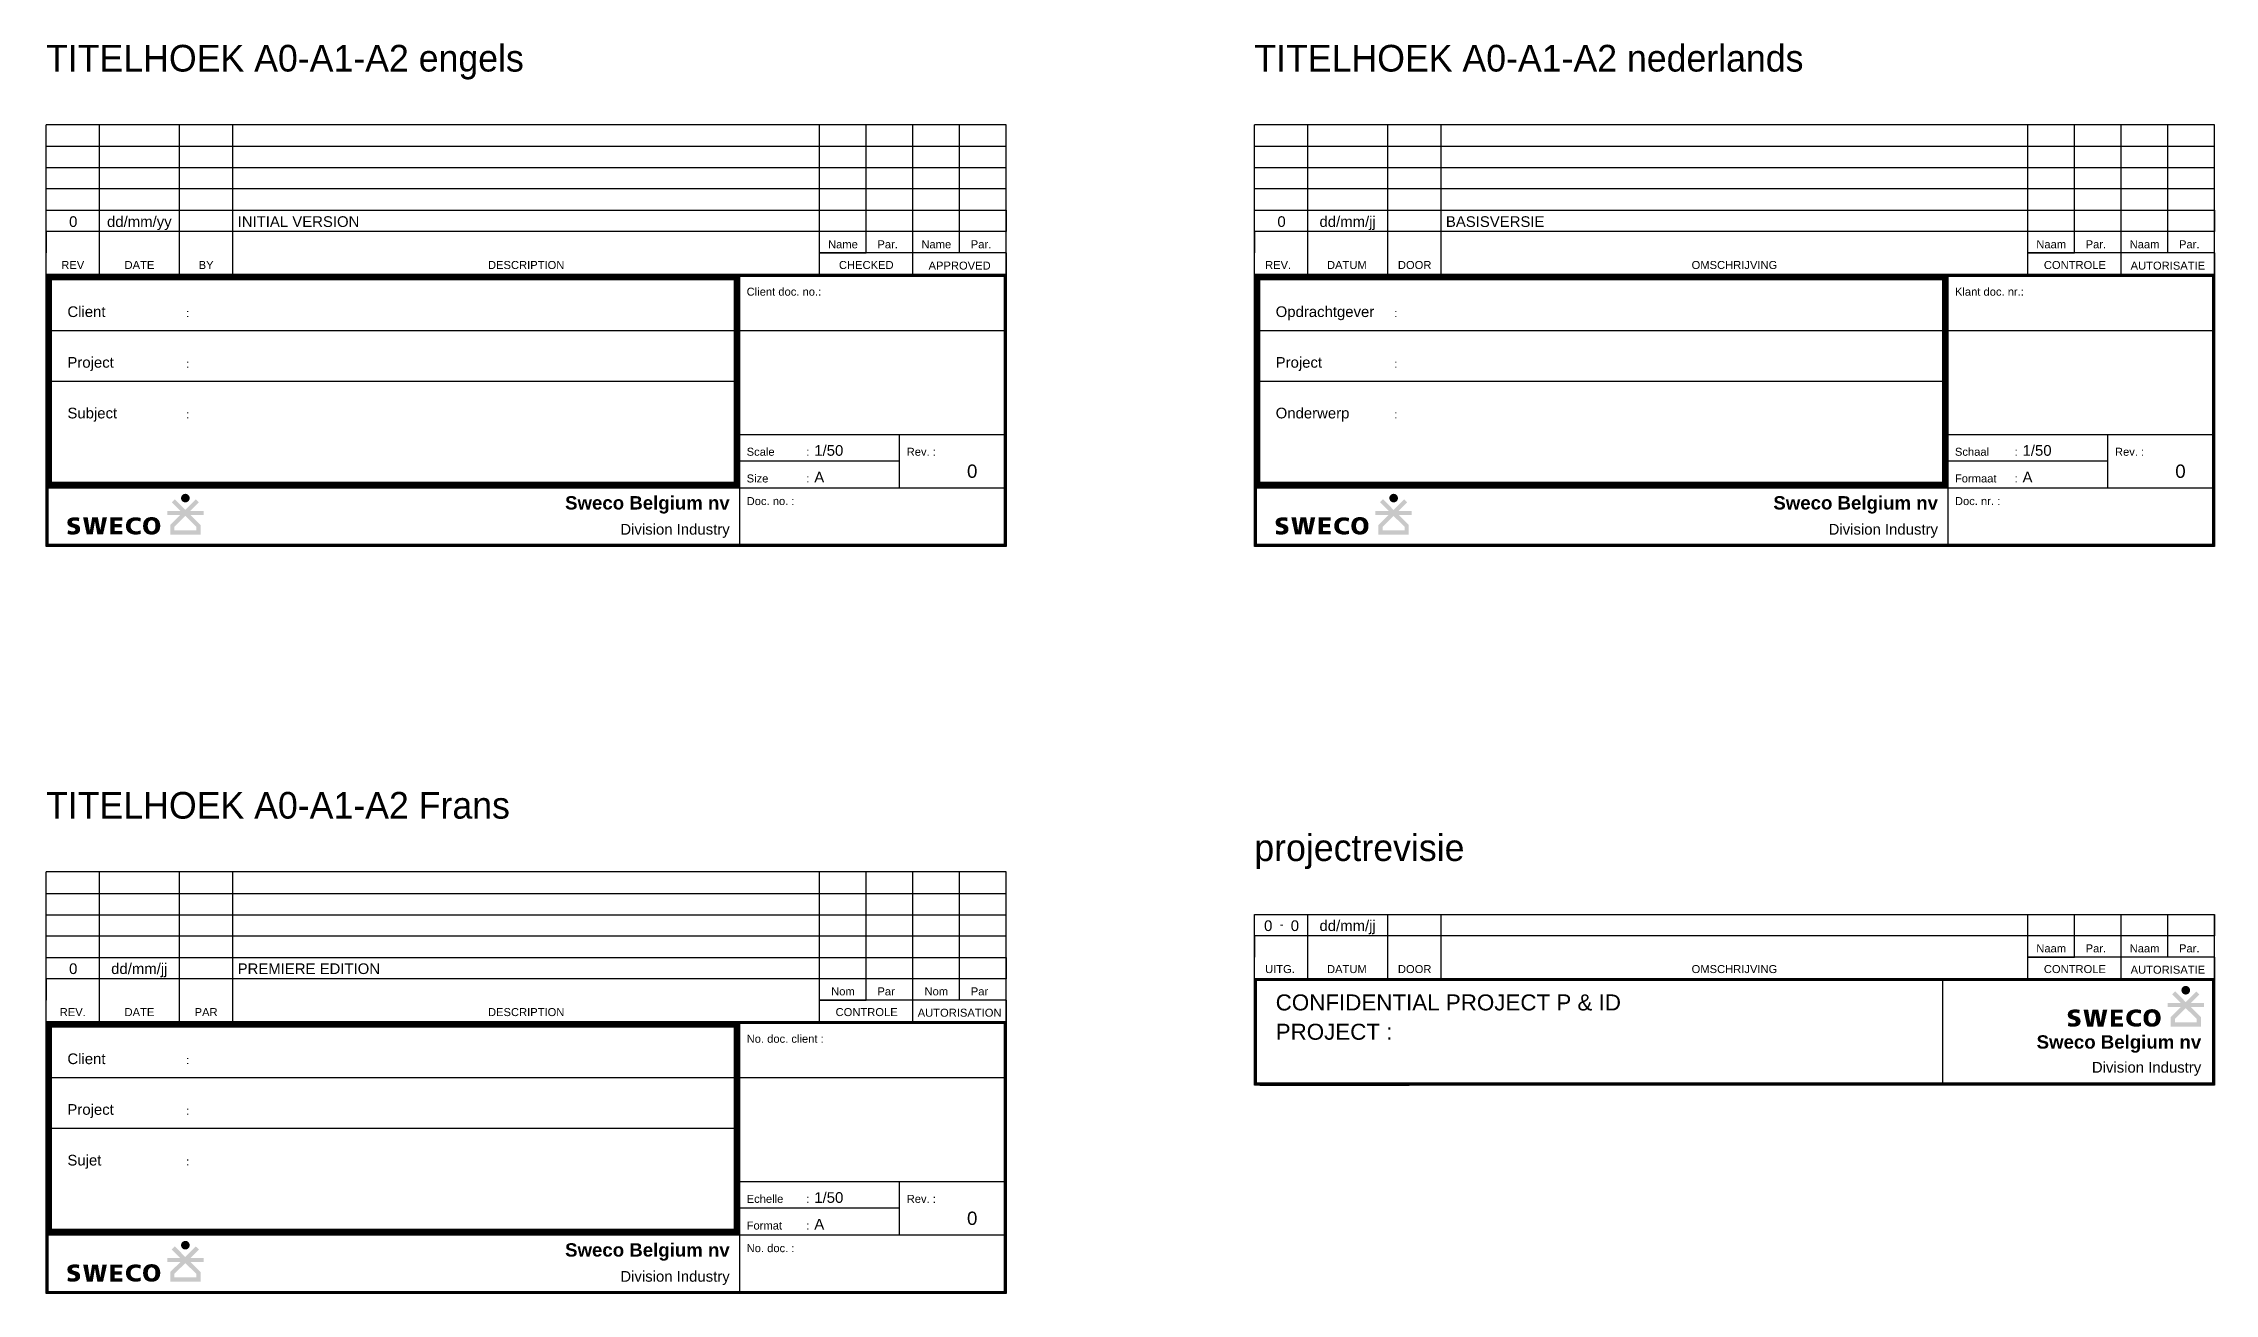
# Model space of a CAD drawing. Header units: millimetres. Extents: x 2206 to 2831, y 217 to 693.
# Drawn here: x 2205.9 to 2612.9, y 217.5 to 451.7 of the extents above; entities that cross this region are included whole.
import ezdxf
from ezdxf.enums import TextEntityAlignment as Align

# ---------------------------------------------------------------- set-up
doc = ezdxf.new("R2010")
doc.units = ezdxf.units.MM
doc.layers.add('TITEL', color=7, linetype='Continuous')
doc.styles.add('GMI_TITEL', font='arial.ttf')

# ---------------------------------------------------------------- blocks, each defined once
blk = doc.blocks.new('A$C11B52075')
h = blk.add_hatch(color=7)
h.paths.add_polyline_path([(23.02, 3.78), (23.02, 1.97), (28.7, 1.97), (28.7, 3.78), (26.8, 5.66), (29.27, 5.66), (29.27, 6.4), (26.8, 6.41), (28.4, 8.01), (27.82, 8.57), (25.85, 6.6), (23.87, 8.6), (23.3, 8.03), (24.93, 6.4), (22.46, 6.4), (22.46, 5.66), (24.92, 5.66)])
h.paths.add_polyline_path([(23.82, 2.77), (23.82, 3.45), (25.85, 5.47), (27.9, 3.45), (27.9, 2.77)], flags=16)
for color, points in [(256, [(25.18, 9.23), (25.16, 9.2), (25.12, 9.13), (25.11, 9.09), (25.09, 9.02), (25.08, 8.98), (25.07, 8.94), (25.06, 8.9), (25.06, 8.86), (25.06, 8.81), (25.06, 8.73), (25.07, 8.69), (25.08, 8.65), (25.09, 8.61), (25.11, 8.54), (25.12, 8.5), (25.14, 8.47), (25.16, 8.43), (25.2, 8.36), (25.24, 8.3), (25.29, 8.25), (25.32, 8.22), (25.35, 8.19), (25.38, 8.17), (25.41, 8.15), (25.45, 8.13), (25.48, 8.11), (25.52, 8.09), (25.55, 8.07), (25.59, 8.06), (25.66, 8.03), (25.7, 8.03), (25.78, 8.01), (25.82, 8.01), (25.9, 8.01), (25.95, 8.01), (26.03, 8.03), (26.06, 8.03), (26.14, 8.06), (26.23, 8.1), (26.25, 8.11), (26.28, 8.13), (26.31, 8.15), (26.38, 8.19), (26.4, 8.22), (26.46, 8.27), (26.48, 8.3), (26.53, 8.36), (26.55, 8.4), (26.59, 8.47), (26.63, 8.55), (26.64, 8.61), (26.65, 8.65), (26.66, 8.69), (26.66, 8.73), (26.67, 8.77), (26.67, 8.86), (26.66, 8.9), (26.66, 8.94), (26.64, 9.02), (26.62, 9.09), (26.6, 9.13), (26.59, 9.16), (26.57, 9.2), (26.55, 9.23), (26.53, 9.26), (26.51, 9.3), (26.48, 9.33), (26.46, 9.35), (26.43, 9.38), (26.38, 9.43), (26.31, 9.48), (26.28, 9.5), (26.25, 9.52), (26.18, 9.56), (26.1, 9.58), (26.03, 9.6), (25.99, 9.61), (25.95, 9.61), (25.9, 9.62), (25.82, 9.62), (25.74, 9.61), (25.7, 9.6), (25.66, 9.59), (25.62, 9.58), (25.59, 9.57), (25.55, 9.56), (25.48, 9.52), (25.45, 9.5), (25.41, 9.48), (25.38, 9.46), (25.35, 9.43), (25.29, 9.38), (25.24, 9.33), (25.22, 9.3), (25.2, 9.26)]), (7, [(4.72, 5.19), (4.66, 5.18), (4.54, 5.15), (4.42, 5.12), (4.37, 5.1), (4.26, 5.06), (4.21, 5.03), (4.16, 5), (4.11, 4.97), (4.07, 4.94), (4.02, 4.9), (3.98, 4.86), (3.91, 4.78), (3.88, 4.73), (3.85, 4.68), (3.82, 4.63), (3.8, 4.58), (3.78, 4.52), (3.77, 4.46), (3.76, 4.39), (3.75, 4.33), (3.75, 4.26), (3.75, 4.15), (3.77, 4.06), (3.79, 3.97), (3.81, 3.9), (3.85, 3.82), (3.89, 3.76), (3.93, 3.7), (3.98, 3.65), (4.04, 3.6), (4.09, 3.56), (4.16, 3.52), (4.22, 3.48), (4.29, 3.45), (4.36, 3.42), (4.43, 3.4), (4.49, 3.37), (4.63, 3.33), (4.83, 3.27), (4.89, 3.25), (4.98, 3.22), (5.09, 3.17), (5.19, 3.08), (5.23, 2.99), (5.24, 2.87), (5.23, 2.82), (5.22, 2.78), (5.15, 2.7), (5.06, 2.65), (4.97, 2.62), (4.87, 2.6), (4.77, 2.6), (4.72, 2.6), (4.62, 2.6), (4.53, 2.61), (4.47, 2.61), (4.41, 2.62), (4.31, 2.64), (4.18, 2.68), (3.98, 2.75), (3.86, 2.8), (3.78, 2.11), (3.84, 2.09), (3.89, 2.08), (3.95, 2.06), (4.01, 2.04), (4.13, 2.02), (4.19, 2.01), (4.25, 2), (4.37, 1.99), (4.5, 1.98), (4.61, 1.97), (4.72, 1.97), (4.86, 1.97), (4.99, 1.98), (5.05, 1.99), (5.19, 2), (5.25, 2.02), (5.31, 2.03), (5.37, 2.04), (5.43, 2.06), (5.54, 2.1), (5.65, 2.15), (5.7, 2.18), (5.75, 2.21), (5.8, 2.24), (5.84, 2.28), (5.92, 2.36), (5.96, 2.4), (6.02, 2.5), (6.07, 2.61), (6.09, 2.67), (6.11, 2.73), (6.12, 2.79), (6.13, 2.86), (6.14, 2.94), (6.14, 3.01), (6.13, 3.11), (6.12, 3.21), (6.1, 3.29), (6.07, 3.37), (6.04, 3.45), (6, 3.51), (5.95, 3.57), (5.9, 3.63), (5.85, 3.67), (5.79, 3.72), (5.72, 3.76), (5.66, 3.79), (5.59, 3.82), (5.52, 3.85), (5.45, 3.88), (5.38, 3.9), (5.23, 3.94), (5.1, 3.98), (5.03, 4), (4.92, 4.04), (4.86, 4.06), (4.77, 4.1), (4.67, 4.17), (4.62, 4.26), (4.61, 4.37), (4.63, 4.42), (4.65, 4.46), (4.72, 4.52), (4.8, 4.56), (4.94, 4.59), (5.02, 4.6), (5.12, 4.6), (5.21, 4.61), (5.29, 4.6), (5.45, 4.59), (5.56, 4.57), (5.71, 4.54), (5.79, 4.51), (5.9, 4.47), (5.97, 5.12), (5.88, 5.15), (5.78, 5.17), (5.68, 5.19), (5.58, 5.2), (5.47, 5.21), (5.36, 5.22), (5.25, 5.23), (5.13, 5.23), (5.02, 5.22), (4.9, 5.21), (4.78, 5.2)]), (7, [(7.94, 2.77), (7.56, 5.19), (6.69, 5.19), (7.39, 2.01), (8.5, 2.01), (8.91, 4.47), (9.36, 2.01), (10.43, 2.01), (11.16, 5.19), (10.33, 5.19), (9.91, 2.77), (9.46, 5.19), (8.39, 5.19), (7.97, 2.77)]), (7, [(14.07, 2.01), (14.07, 2.63), (12.62, 2.63), (12.62, 3.32), (13.93, 3.32), (13.93, 3.94), (12.62, 3.94), (12.62, 4.61), (14.04, 4.61), (14.04, 5.19), (11.82, 5.19), (11.82, 2.01)]), (7, [(16.4, 1.98), (16.48, 1.97), (16.64, 1.97), (16.71, 1.98), (16.78, 1.98), (16.85, 1.98), (16.98, 2), (17.1, 2.02), (17.21, 2.04), (17.31, 2.06), (17.41, 2.08), (17.5, 2.11), (17.46, 2.77), (17.37, 2.73), (17.28, 2.7), (17.12, 2.65), (16.98, 2.62), (16.85, 2.6), (16.77, 2.6), (16.72, 2.6), (16.67, 2.6), (16.58, 2.6), (16.5, 2.61), (16.44, 2.61), (16.37, 2.63), (16.29, 2.65), (16.24, 2.67), (16.16, 2.69), (16.1, 2.72), (16.05, 2.75), (15.97, 2.8), (15.93, 2.83), (15.87, 2.88), (15.79, 2.98), (15.71, 3.1), (15.66, 3.22), (15.62, 3.34), (15.61, 3.43), (15.6, 3.49), (15.59, 3.54), (15.59, 3.6), (15.59, 3.68), (15.61, 3.78), (15.62, 3.86), (15.64, 3.91), (15.67, 4.02), (15.71, 4.09), (15.73, 4.14), (15.76, 4.17), (15.79, 4.23), (15.85, 4.3), (15.91, 4.35), (15.96, 4.4), (16.02, 4.44), (16.06, 4.47), (16.1, 4.49), (16.17, 4.52), (16.24, 4.55), (16.29, 4.56), (16.4, 4.59), (16.56, 4.61), (16.65, 4.6), (16.78, 4.6), (16.86, 4.58), (16.96, 4.57), (17.06, 4.54), (17.12, 4.52), (17.17, 4.51), (17.22, 4.49), (17.27, 4.47), (17.33, 4.45), (17.38, 4.42), (17.43, 4.4), (17.5, 5.09), (17.38, 5.11), (17.26, 5.14), (17.15, 5.16), (17.03, 5.18), (16.91, 5.2), (16.8, 5.21), (16.68, 5.22), (16.56, 5.23), (16.47, 5.23), (16.37, 5.22), (16.28, 5.21), (16.19, 5.2), (16.1, 5.19), (16.01, 5.17), (15.92, 5.15), (15.84, 5.13), (15.76, 5.1), (15.68, 5.07), (15.6, 5.04), (15.53, 5), (15.46, 4.96), (15.39, 4.92), (15.32, 4.88), (15.26, 4.83), (15.2, 4.78), (15.14, 4.72), (15.08, 4.66), (14.99, 4.54), (14.95, 4.47), (14.91, 4.39), (14.87, 4.32), (14.84, 4.24), (14.81, 4.16), (14.79, 4.08), (14.77, 3.99), (14.75, 3.9), (14.74, 3.8), (14.73, 3.7), (14.73, 3.6), (14.73, 3.49), (14.74, 3.38), (14.75, 3.28), (14.77, 3.18), (14.79, 3.09), (14.82, 3), (14.86, 2.91), (14.89, 2.83), (14.93, 2.76), (14.98, 2.69), (15.03, 2.62), (15.08, 2.55), (15.14, 2.49), (15.2, 2.43), (15.26, 2.38), (15.32, 2.33), (15.39, 2.28), (15.46, 2.24), (15.53, 2.2), (15.6, 2.17), (15.68, 2.14), (15.75, 2.1), (15.83, 2.08), (15.91, 2.06), (15.99, 2.04), (16.07, 2.02), (16.16, 2), (16.24, 1.99), (16.32, 1.98)])]:
    blk.add_hatch(color=color).paths.add_polyline_path(points)
h = blk.add_hatch(color=7)
h.paths.add_polyline_path([(19.54, 1.97), (19.64, 1.97), (19.73, 1.97), (19.82, 1.98), (19.91, 2), (20, 2.01), (20.08, 2.03), (20.16, 2.06), (20.23, 2.08), (20.37, 2.14), (20.44, 2.18), (20.51, 2.22), (20.57, 2.26), (20.63, 2.31), (20.73, 2.41), (20.78, 2.47), (20.83, 2.53), (20.87, 2.59), (20.91, 2.65), (20.95, 2.72), (20.98, 2.78), (21.01, 2.86), (21.04, 2.93), (21.06, 3.01), (21.08, 3.09), (21.1, 3.17), (21.12, 3.25), (21.13, 3.34), (21.14, 3.43), (21.14, 3.52), (21.14, 3.62), (21.14, 3.71), (21.14, 3.8), (21.13, 3.89), (21.12, 3.98), (21.1, 4.07), (21.08, 4.15), (21.06, 4.23), (21.04, 4.31), (21.01, 4.38), (20.98, 4.45), (20.95, 4.52), (20.91, 4.59), (20.87, 4.65), (20.83, 4.71), (20.79, 4.77), (20.74, 4.82), (20.69, 4.88), (20.63, 4.93), (20.57, 4.97), (20.51, 5.02), (20.45, 5.06), (20.31, 5.12), (20.24, 5.15), (20.16, 5.18), (20.08, 5.2), (20, 5.22), (19.91, 5.24), (19.83, 5.25), (19.73, 5.26), (19.64, 5.27), (19.54, 5.27), (19.45, 5.27), (19.35, 5.26), (19.26, 5.25), (19.17, 5.24), (19.09, 5.22), (19, 5.2), (18.93, 5.18), (18.85, 5.15), (18.78, 5.12), (18.71, 5.09), (18.64, 5.06), (18.57, 5.02), (18.51, 4.97), (18.45, 4.93), (18.4, 4.88), (18.3, 4.77), (18.25, 4.71), (18.21, 4.65), (18.17, 4.59), (18.14, 4.52), (18.1, 4.45), (18.07, 4.38), (18.04, 4.31), (18.02, 4.23), (18, 4.15), (17.98, 4.07), (17.97, 3.98), (17.96, 3.89), (17.95, 3.8), (17.95, 3.71), (17.94, 3.62), (17.95, 3.52), (17.95, 3.43), (17.96, 3.34), (17.97, 3.25), (17.98, 3.17), (18, 3.09), (18.02, 3.01), (18.04, 2.93), (18.07, 2.86), (18.1, 2.78), (18.14, 2.72), (18.17, 2.65), (18.21, 2.59), (18.26, 2.53), (18.3, 2.47), (18.35, 2.41), (18.4, 2.36), (18.46, 2.31), (18.52, 2.26), (18.58, 2.22), (18.64, 2.18), (18.71, 2.14), (18.78, 2.11), (18.85, 2.08), (18.93, 2.06), (19.01, 2.03), (19.09, 2.01), (19.18, 2), (19.26, 1.98), (19.35, 1.97), (19.45, 1.97)])
h.paths.add_polyline_path([(19.54, 2.6), (19.45, 2.6), (19.41, 2.61), (19.34, 2.62), (19.28, 2.65), (19.24, 2.67), (19.14, 2.73), (19.09, 2.78), (19.04, 2.82), (19.01, 2.88), (18.99, 2.91), (18.97, 2.95), (18.93, 3.02), (18.91, 3.06), (18.89, 3.12), (18.87, 3.19), (18.86, 3.24), (18.84, 3.33), (18.82, 3.49), (18.82, 3.62), (18.82, 3.72), (18.84, 3.88), (18.86, 4), (18.89, 4.11), (18.91, 4.18), (18.93, 4.22), (18.95, 4.26), (18.97, 4.3), (18.99, 4.35), (19.05, 4.42), (19.12, 4.49), (19.23, 4.57), (19.35, 4.61), (19.46, 4.64), (19.54, 4.64), (19.59, 4.64), (19.63, 4.63), (19.73, 4.62), (19.82, 4.58), (19.92, 4.53), (19.97, 4.49), (20.01, 4.45), (20.05, 4.4), (20.09, 4.35), (20.12, 4.3), (20.16, 4.22), (20.19, 4.14), (20.2, 4.09), (20.22, 4.01), (20.25, 3.85), (20.26, 3.65), (20.26, 3.45), (20.23, 3.26), (20.21, 3.19), (20.2, 3.14), (20.16, 3.02), (20.12, 2.95), (20.09, 2.9), (20.02, 2.8), (19.93, 2.72), (19.85, 2.67), (19.8, 2.65), (19.75, 2.62), (19.64, 2.6), (19.59, 2.6)], flags=16)
blk = doc.blocks.new('Th-GI-E')
at = {"layer": 'TITEL', "transparency": 33554687}
for p, q in [((0, 79), (-180, 79)), ((-180, 55), (-180, 79)), ((-170, 51), (-170, 79)), ((-155, 51), (-155, 79)), ((-145, 51), (-145, 79)), ((-35, 51), (-35, 79)), ((-26.25, 55), (-26.25, 79)), ((-17.5, 51), (-17.5, 79)), ((-8.75, 55), (-8.75, 79)), ((0, 59), (0, 79)), ((-180, 75), (0, 75)), ((-180, 71), (0, 71)), ((-165, 71), (-16, 71)), ((0, 67), (-180, 67)), ((-180, 63), (0, 63)), ((0, 63), (0, 59)), ((0, 59), (-180, 59)), ((-180, 59), (-180, 55)), ((0, 51), (0, 59)), ((-180, 51), (-180, 55)), ((-17.5, 55), (-35, 55)), ((-35, 55), (-26.25, 55)), ((0, 55), (-17.5, 55)), ((0, 55), (0, 51)), ((-180, 51), (0, 51)), ((-50, 51), (-50, 11)), ((-179, 40.5), (-51, 40.5)), ((-50, 40.5), (0, 40.5)), ((-179, 31), (-51, 31)), ((-179, 31), (-151, 31)), ((-50, 21), (0, 21)), ((-20, 11), (-20, 21)), ((-20, 16), (-50, 16)), ((-180, 11), (0, 11)), ((-50, 11), (-50, 0))]:
    blk.add_line(p, q, dxfattribs=at)
for points, const_width in [([(-180, 50.5), (-50.5, 50.5), (-50.5, 11.5), (-179.5, 11.5), (-179.5, 50.5)], 1), ([(-50, 50.75), (-0.25, 50.75), (-0.25, 0.25), (-179.75, 0.25), (-179.75, 11)], 0.5)]:
    blk.add_lwpolyline(points, dxfattribs=dict(at, const_width=const_width))
for points in [[(-180, 51), (0, 51), (0, 0), (-180, 0)], [(-180, 51), (-50, 51), (-50, 11), (-180, 11)], [(-179, 50), (-51, 50), (-51, 12), (-179, 12)]]:
    blk.add_lwpolyline(points, close=True, dxfattribs=at)
blk.add_blockref('A$C11B52075', (-179.75, 0.25), dxfattribs=at)
at = {"layer": 'TITEL', "transparency": 33554687, "style": 'GMI_TITEL'}
for s, p in [('Name', (-30.62, 55.88)), ('Name', (-13.12, 55.88)), ('REV', (-175, 52)), ('DATE', (-162.5, 52)), ('BY', (-150, 52)), ('DESCRIPTION', (-90, 52)), ('CHECKED', (-26.25, 52)), ('APPROVED', (-8.75, 51.88))]:
    blk.add_text(s, height=1.5, dxfattribs=at).set_placement(p, align=Align.CENTER)
for s, height, p in [('Par.', 1.5, (-24.16, 55.88)), ('Par.', 1.5, (-6.66, 55.88)), ('Client', 2, (-176, 43)), ('Client doc. no.:', 1.5, (-48.67, 47)), (':', 1.5, (-153.75, 43)), ('Project', 2, (-176, 33.5)), (':', 1.5, (-153.75, 33.5)), ('Subject', 2, (-176, 24)), (':', 1.5, (-153.75, 24)), ('Scale', 1.5, (-48.67, 17)), (':', 1.5, (-37.5, 17)), ('Rev. :', 1.5, (-18.67, 17)), ('Size', 1.5, (-48.67, 12)), (':', 1.5, (-37.5, 12)), ('Doc. no. :', 1.5, (-48.67, 7.76))]:
    blk.add_text(s, height=height, dxfattribs=at).set_placement(p)
at = {"layer": 'TITEL', "transparency": 33554687, "attachment_point": 3, "style": 'GMI_TITEL'}
for s, width, insert, char_height in [('\\pt35;{\\fArial|b1|i0|c0|p34;Sweco Belgium nv}', 33.7665, (-51.85, 9.43), 2.5), ('\\pt28;Division Industry', 25.1013, (-51.85, 4.22), 2)]:
    blk.add_mtext_dynamic_manual_height_columns(s, width=width, gutter_width=12.5, heights=[0], dxfattribs=dict(at, insert=insert, char_height=char_height))
at = {"layer": 'TITEL', "transparency": 33554687, "style": 'GMI_TITEL'}
for tag, height, p in [('REVISION', 2, (-174.91, 75.88)), ('DATE', 2, (-162.52, 75.88)), ('REVISION', 2, (-174.91, 71.88)), ('DATE', 2, (-162.52, 71.88)), ('REVISION', 2, (-174.91, 67.88)), ('DATE', 2, (-162.52, 67.88)), ('REVISION', 2, (-174.91, 63.88)), ('DATE', 2, (-162.52, 63.88)), ('REVISION', 2, (-174.91, 59.88)), ('DATE', 2, (-162.52, 59.88)), ('REVISION', 2.5, (-6.4, 12.85))]:
    blk.add_attdef(tag, text='', height=height, dxfattribs=at).set_placement(p, align=Align.CENTER)
for tag, p, height in [('BY', (-154.46, 75.88), 2), ('DESCRIPTION', (-144.09, 75.88), 2), ('NAMECH', (-34.58, 75.88), 2), ('NAMEAUT', (-17.08, 75.88), 2), ('BY', (-154.46, 71.88), 2), ('DESCRIPTION', (-144.09, 71.88), 2), ('NAMECH', (-34.58, 71.88), 2), ('NAMEAUT', (-17.08, 71.88), 2), ('BY', (-154.46, 67.88), 2), ('DESCRIPTION', (-144.09, 67.88), 2), ('NAMECH', (-34.58, 67.88), 2), ('NAMEAUT', (-17.08, 67.88), 2), ('BY', (-154.46, 63.88), 2), ('DESCRIPTION', (-144.09, 63.88), 2), ('NAMECH', (-34.58, 63.88), 2), ('NAMEAUT', (-17.08, 63.88), 2), ('BY', (-154.46, 59.88), 2), ('DESCRIPTION', (-144.09, 59.88), 2), ('NAMECH', (-34.58, 59.88), 2), ('NAMEAUT', (-17.08, 59.88), 2), ('CLIENT', (-151.75, 43), 3), ('DOCNRCLIENT', (-48.67, 42.5), 2.5), ('PROJ.', (-151.75, 33.5), 3), ('SUBJECT1', (-151.75, 24), 3), ('SUBJECT2', (-151.75, 19), 3), ('SUBJECT3', (-151.75, 14), 3), ('SCALE', (-35.99, 17), 2), ('SIZE', (-35.99, 12), 2), ('DOCNR.', (-48.67, 3.49), 2.5)]:
    blk.add_attdef(tag, p, '', height=height, dxfattribs=at)
blk = doc.blocks.new('Th-GI-F')
at = {"layer": 'TITEL', "transparency": 33554687}
for p, q in [((0, 79), (-180, 79)), ((-180, 55), (-180, 79)), ((-170, 51), (-170, 79)), ((-155, 51), (-155, 79)), ((-145, 51), (-145, 79)), ((-35, 51), (-35, 79)), ((-26.25, 55), (-26.25, 79)), ((-17.5, 51), (-17.5, 79)), ((-8.75, 55), (-8.75, 79)), ((0, 59), (0, 79)), ((-180, 75), (0, 75)), ((-180, 71), (0, 71)), ((-165, 71), (-16, 71)), ((0, 67), (-180, 67)), ((-180, 63), (0, 63)), ((0, 63), (0, 59)), ((0, 59), (-180, 59)), ((-180, 59), (-180, 55)), ((0, 51), (0, 59)), ((-180, 51), (-180, 55)), ((-17.5, 55), (-35, 55)), ((-35, 55), (-26.25, 55)), ((0, 55), (-17.5, 55)), ((0, 55), (0, 51)), ((-180, 51), (0, 51)), ((-50, 51), (-50, 11)), ((-179, 40.5), (-51, 40.5)), ((-50, 40.5), (0, 40.5)), ((-179, 31), (-51, 31)), ((-179, 31), (-151, 31)), ((-50, 21), (0, 21)), ((-20, 11), (-20, 21)), ((-20, 16), (-50, 16)), ((-180, 11), (0, 11)), ((-50, 11), (-50, 0))]:
    blk.add_line(p, q, dxfattribs=at)
for points, const_width in [([(-180, 50.5), (-50.5, 50.5), (-50.5, 11.5), (-179.5, 11.5), (-179.5, 50.5)], 1), ([(-50, 50.75), (-0.25, 50.75), (-0.25, 0.25), (-179.75, 0.25), (-179.75, 11)], 0.5)]:
    blk.add_lwpolyline(points, dxfattribs=dict(at, const_width=const_width))
for points in [[(-180, 51), (0, 51), (0, 0), (-180, 0)], [(-180, 51), (-50, 51), (-50, 11), (-180, 11)], [(-179, 50), (-51, 50), (-51, 12), (-179, 12)]]:
    blk.add_lwpolyline(points, close=True, dxfattribs=at)
blk.add_blockref('A$C11B52075', (-179.75, 0.25), dxfattribs=at)
at = {"layer": 'TITEL', "transparency": 33554687, "style": 'GMI_TITEL'}
for s, p in [('Nom', (-30.62, 55.88)), ('Nom', (-13.12, 55.88)), ('REV.', (-175, 52)), ('DATE', (-162.5, 52)), ('PAR', (-150, 52)), ('DESCRIPTION', (-90, 52)), ('AUTORISATION', (-8.75, 51.88))]:
    blk.add_text(s, height=1.5, dxfattribs=at).set_placement(p, align=Align.CENTER)
for s, height, p in [('Par', 1.5, (-24.16, 55.88)), ('Par', 1.5, (-6.66, 55.88)), ('CONTROLE', 1.5, (-32, 52)), ('Client', 2, (-176, 43)), ('No. doc. client :', 1.5, (-48.67, 47)), (':', 1.5, (-153.75, 43)), ('Project', 2, (-176, 33.5)), (':', 1.5, (-153.75, 33.5)), ('Sujet', 2, (-176, 24)), (':', 1.5, (-153.75, 24)), ('Echelle', 1.5, (-48.67, 17)), (':', 1.5, (-37.5, 17)), ('Rev. :', 1.5, (-18.67, 17)), ('Format', 1.5, (-48.67, 12)), (':', 1.5, (-37.5, 12)), ('No. doc. :', 1.5, (-48.67, 7.76))]:
    blk.add_text(s, height=height, dxfattribs=at).set_placement(p)
at = {"layer": 'TITEL', "transparency": 33554687, "attachment_point": 3, "style": 'GMI_TITEL'}
for s, width, insert, char_height in [('\\pt35;{\\fArial|b1|i0|c0|p34;Sweco Belgium nv}', 33.7665, (-51.85, 9.43), 2.5), ('\\pt28;Division Industry', 25.1013, (-51.85, 4.22), 2)]:
    blk.add_mtext_dynamic_manual_height_columns(s, width=width, gutter_width=12.5, heights=[0], dxfattribs=dict(at, insert=insert, char_height=char_height))
at = {"layer": 'TITEL', "transparency": 33554687, "style": 'GMI_TITEL'}
for tag, height, p in [('REVISION', 2, (-174.91, 75.88)), ('DATE', 2, (-162.52, 75.88)), ('REVISION', 2, (-174.91, 71.88)), ('DATE', 2, (-162.52, 71.88)), ('REVISION', 2, (-174.91, 67.88)), ('DATE', 2, (-162.52, 67.88)), ('REVISION', 2, (-174.91, 63.88)), ('DATE', 2, (-162.52, 63.88)), ('REVISION', 2, (-174.91, 59.88)), ('DATE', 2, (-162.52, 59.88)), ('REV.', 2.5, (-6.4, 12.85))]:
    blk.add_attdef(tag, text='', height=height, dxfattribs=at).set_placement(p, align=Align.CENTER)
for tag, p, height in [('PAR', (-154.46, 75.88), 2), ('DESCRIPTION', (-144.09, 75.88), 2), ('NOMCONT', (-34.58, 75.88), 2), ('AUTNAAM', (-17.08, 75.88), 2), ('PAR', (-154.46, 71.88), 2), ('DESCRIPTION', (-144.09, 71.88), 2), ('NOMCONT', (-34.58, 71.88), 2), ('AUTNAAM', (-17.08, 71.88), 2), ('PAR', (-154.46, 67.88), 2), ('DESCRIPTION', (-144.09, 67.88), 2), ('NOMCONT', (-34.58, 67.88), 2), ('AUTNAAM', (-17.08, 67.88), 2), ('PAR', (-154.46, 63.88), 2), ('DESCRIPTION', (-144.09, 63.88), 2), ('NOMCONT', (-34.58, 63.88), 2), ('AUTNAAM', (-17.08, 63.88), 2), ('PAR', (-154.46, 59.88), 2), ('DESCRIPTION', (-144.09, 59.88), 2), ('NOMCONT', (-34.58, 59.88), 2), ('AUTNAAM', (-17.08, 59.88), 2), ('CLIENT', (-151.75, 43), 3), ('NRDOCCLIENT', (-48.67, 42.5), 2.5), ('PROJ.', (-151.75, 33.5), 3), ('SUJET1', (-151.75, 24), 3), ('SUJET2', (-151.75, 19), 3), ('SUJET3', (-151.75, 14), 3), ('ECHELLE', (-35.99, 17), 2), ('FORMAT', (-35.99, 12), 2), ('NR.DOC', (-48.67, 3.49), 2.5)]:
    blk.add_attdef(tag, p, '', height=height, dxfattribs=at)
blk = doc.blocks.new('Th-GI-N')
at = {"layer": 'TITEL', "transparency": 33554687}
for p, q in [((0, 79), (-180, 79)), ((-180, 55), (-180, 79)), ((-170, 51), (-170, 79)), ((-155, 51), (-155, 79)), ((-145, 51), (-145, 79)), ((-35, 51), (-35, 79)), ((-26.25, 55), (-26.25, 79)), ((-17.5, 51), (-17.5, 79)), ((-8.75, 55), (-8.75, 79)), ((0, 59), (0, 79)), ((-180, 75), (0, 75)), ((-180, 71), (0, 71)), ((-165, 71), (-16, 71)), ((0, 67), (-180, 67)), ((-180, 63), (0, 63)), ((0, 63), (0, 59)), ((0, 59), (-180, 59)), ((-180, 59), (-180, 55)), ((0, 51), (0, 59)), ((-180, 51), (-180, 55)), ((-17.5, 55), (-35, 55)), ((-35, 55), (-26.25, 55)), ((0, 55), (-17.5, 55)), ((0, 55), (0, 51)), ((-180, 51), (0, 51)), ((-50, 51), (-50, 11)), ((-179, 40.5), (-51, 40.5)), ((-50, 40.5), (0, 40.5)), ((-179, 31), (-51, 31)), ((-179, 31), (-151, 31)), ((-50, 21), (0, 21)), ((-20, 11), (-20, 21)), ((-20, 16), (-50, 16)), ((-180, 11), (0, 11)), ((-50, 11), (-50, 0))]:
    blk.add_line(p, q, dxfattribs=at)
for points, const_width in [([(-180, 50.5), (-50.5, 50.5), (-50.5, 11.5), (-179.5, 11.5), (-179.5, 50.5)], 1), ([(-50, 50.75), (-0.25, 50.75), (-0.25, 0.25), (-179.75, 0.25), (-179.75, 11)], 0.5)]:
    blk.add_lwpolyline(points, dxfattribs=dict(at, const_width=const_width))
for points in [[(-180, 51), (0, 51), (0, 0), (-180, 0)], [(-180, 51), (-50, 51), (-50, 11), (-180, 11)], [(-179, 50), (-51, 50), (-51, 12), (-179, 12)]]:
    blk.add_lwpolyline(points, close=True, dxfattribs=at)
blk.add_blockref('A$C11B52075', (-179.75, 0.25), dxfattribs=at)
at = {"layer": 'TITEL', "transparency": 33554687, "style": 'GMI_TITEL'}
for s, p in [('Naam', (-30.62, 55.88)), ('Naam', (-13.12, 55.88)), ('OMSCHRIJVING', (-90, 52)), ('AUTORISATIE', (-8.75, 51.88))]:
    blk.add_text(s, height=1.5, dxfattribs=at).set_placement(p, align=Align.CENTER)
for s, height, p in [('Par.', 1.5, (-24.16, 55.88)), ('Par.', 1.5, (-6.66, 55.88)), ('REV.', 1.5, (-177.99, 52)), ('DATUM', 1.5, (-166.38, 52)), ('DOOR', 1.5, (-153.09, 52)), ('CONTROLE', 1.5, (-32, 52)), ('Opdrachtgever', 2, (-176, 43)), ('Klant doc. nr.:', 1.5, (-48.67, 47)), (':', 1.5, (-153.75, 43)), ('Project', 2, (-176, 33.5)), (':', 1.5, (-153.75, 33.5)), ('Onderwerp', 2, (-176, 24)), (':', 1.5, (-153.75, 24)), ('Schaal', 1.5, (-48.67, 17)), (':', 1.5, (-37.5, 17)), ('Rev. :', 1.5, (-18.67, 17)), ('Formaat', 1.5, (-48.67, 12)), (':', 1.5, (-37.5, 12)), ('Doc. nr. :', 1.5, (-48.67, 7.76))]:
    blk.add_text(s, height=height, dxfattribs=at).set_placement(p)
at = {"layer": 'TITEL', "transparency": 33554687, "attachment_point": 3, "style": 'GMI_TITEL'}
for s, width, insert, char_height in [('\\pt35;{\\fArial|b1|i0|c0|p34;Sweco Belgium nv}', 33.7665, (-51.85, 9.43), 2.5), ('\\pt28;Division Industry', 25.1013, (-51.85, 4.22), 2)]:
    blk.add_mtext_dynamic_manual_height_columns(s, width=width, gutter_width=12.5, heights=[0], dxfattribs=dict(at, insert=insert, char_height=char_height))
at = {"layer": 'TITEL', "transparency": 33554687, "style": 'GMI_TITEL'}
for tag, height, p in [('REVISIE', 2, (-174.91, 75.88)), ('DATUM', 2, (-162.52, 75.88)), ('REVISIE', 2, (-174.91, 71.88)), ('DATUM', 2, (-162.52, 71.88)), ('REVISIE', 2, (-174.91, 67.88)), ('DATUM', 2, (-162.52, 67.88)), ('REVISIE', 2, (-174.91, 63.88)), ('DATUM', 2, (-162.52, 63.88)), ('REVISIE', 2, (-174.91, 59.88)), ('DATUM', 2, (-162.52, 59.88)), ('REV.', 2.5, (-6.4, 12.85))]:
    blk.add_attdef(tag, text='', height=height, dxfattribs=at).set_placement(p, align=Align.CENTER)
for tag, p, height in [('DOOR', (-154.46, 75.88), 2), ('OMSCHRIJVING', (-144.09, 75.88), 2), ('CONTNAAM', (-34.58, 75.88), 2), ('AUTNAAM', (-17.08, 75.88), 2), ('DOOR', (-154.46, 71.88), 2), ('OMSCHRIJVING', (-144.09, 71.88), 2), ('CONTNAAM', (-34.58, 71.88), 2), ('AUTNAAM', (-17.08, 71.88), 2), ('DOOR', (-154.46, 67.88), 2), ('OMSCHRIJVING', (-144.09, 67.88), 2), ('CONTNAAM', (-34.58, 67.88), 2), ('AUTNAAM', (-17.08, 67.88), 2), ('DOOR', (-154.46, 63.88), 2), ('OMSCHRIJVING', (-144.09, 63.88), 2), ('CONTNAAM', (-34.58, 63.88), 2), ('AUTNAAM', (-17.08, 63.88), 2), ('DOOR', (-154.46, 59.88), 2), ('OMSCHRIJVING', (-144.09, 59.88), 2), ('CONTNAAM', (-34.58, 59.88), 2), ('AUTNAAM', (-17.08, 59.88), 2), ('CLIENT', (-151.75, 43), 3), ('DOCNRKLANT.', (-48.67, 42.5), 2.5), ('PROJ.', (-151.75, 33.5), 3), ('ONDERW1', (-151.75, 24), 3), ('ONDERW2', (-151.75, 19), 3), ('ONDERW3', (-151.75, 14), 3), ('SCHAAL', (-35.99, 17), 2), ('FORMAAT', (-35.99, 12), 2), ('DOCNR.', (-48.67, 3.49), 2.5)]:
    blk.add_attdef(tag, p, '', height=height, dxfattribs=at)
blk = doc.blocks.new('A$C16DB41C4')
h = blk.add_hatch(color=7)
h.paths.add_polyline_path([(22.77, 3.47), (22.77, 1.66), (28.45, 1.66), (28.45, 3.47), (26.55, 5.35), (29.02, 5.35), (29.02, 6.09), (26.55, 6.1), (28.15, 7.7), (27.57, 8.26), (25.6, 6.29), (23.62, 8.29), (23.05, 7.72), (24.68, 6.09), (22.21, 6.09), (22.21, 5.35), (24.67, 5.35)])
h.paths.add_polyline_path([(23.57, 2.47), (23.57, 3.14), (25.6, 5.16), (27.65, 3.14), (27.65, 2.47)], flags=16)
for color, points in [(256, [(24.93, 8.92), (24.91, 8.89), (24.87, 8.82), (24.86, 8.78), (24.84, 8.71), (24.83, 8.67), (24.82, 8.63), (24.81, 8.59), (24.81, 8.55), (24.81, 8.51), (24.81, 8.42), (24.82, 8.38), (24.83, 8.35), (24.84, 8.31), (24.86, 8.23), (24.87, 8.19), (24.89, 8.16), (24.91, 8.12), (24.95, 8.05), (24.99, 7.99), (25.04, 7.94), (25.07, 7.91), (25.1, 7.89), (25.13, 7.86), (25.16, 7.84), (25.2, 7.82), (25.23, 7.8), (25.27, 7.78), (25.3, 7.77), (25.34, 7.75), (25.41, 7.73), (25.45, 7.72), (25.53, 7.7), (25.57, 7.7), (25.65, 7.7), (25.7, 7.7), (25.78, 7.72), (25.81, 7.73), (25.89, 7.75), (25.98, 7.79), (26, 7.8), (26.03, 7.82), (26.06, 7.84), (26.13, 7.89), (26.15, 7.91), (26.21, 7.97), (26.23, 7.99), (26.28, 8.06), (26.3, 8.09), (26.34, 8.17), (26.38, 8.25), (26.39, 8.31), (26.4, 8.35), (26.41, 8.38), (26.41, 8.42), (26.42, 8.47), (26.42, 8.55), (26.41, 8.59), (26.41, 8.63), (26.39, 8.71), (26.37, 8.78), (26.35, 8.82), (26.34, 8.85), (26.32, 8.89), (26.3, 8.92), (26.28, 8.95), (26.26, 8.99), (26.23, 9.02), (26.21, 9.05), (26.18, 9.07), (26.13, 9.13), (26.06, 9.17), (26.03, 9.19), (26, 9.21), (25.93, 9.25), (25.85, 9.27), (25.78, 9.29), (25.74, 9.3), (25.7, 9.31), (25.65, 9.31), (25.57, 9.31), (25.49, 9.3), (25.45, 9.29), (25.41, 9.28), (25.37, 9.27), (25.34, 9.26), (25.3, 9.25), (25.23, 9.21), (25.2, 9.19), (25.16, 9.17), (25.13, 9.15), (25.1, 9.13), (25.04, 9.07), (24.99, 9.02), (24.97, 8.99), (24.95, 8.95)]), (7, [(4.47, 4.88), (4.41, 4.88), (4.29, 4.85), (4.17, 4.81), (4.12, 4.79), (4.01, 4.75), (3.96, 4.72), (3.91, 4.69), (3.86, 4.66), (3.82, 4.63), (3.77, 4.59), (3.73, 4.55), (3.66, 4.47), (3.63, 4.42), (3.6, 4.37), (3.57, 4.32), (3.55, 4.27), (3.53, 4.21), (3.52, 4.15), (3.51, 4.09), (3.5, 4.02), (3.5, 3.95), (3.5, 3.85), (3.52, 3.75), (3.54, 3.66), (3.56, 3.59), (3.6, 3.52), (3.64, 3.45), (3.68, 3.39), (3.73, 3.34), (3.79, 3.29), (3.84, 3.25), (3.91, 3.21), (3.97, 3.17), (4.04, 3.14), (4.11, 3.11), (4.18, 3.09), (4.24, 3.07), (4.38, 3.02), (4.58, 2.97), (4.64, 2.94), (4.73, 2.91), (4.84, 2.86), (4.94, 2.77), (4.98, 2.68), (4.99, 2.56), (4.98, 2.52), (4.97, 2.47), (4.9, 2.39), (4.81, 2.34), (4.72, 2.31), (4.62, 2.29), (4.52, 2.29), (4.47, 2.29), (4.37, 2.29), (4.28, 2.3), (4.22, 2.31), (4.16, 2.31), (4.06, 2.33), (3.93, 2.37), (3.73, 2.44), (3.61, 2.49), (3.53, 1.8), (3.59, 1.78), (3.64, 1.77), (3.7, 1.75), (3.76, 1.74), (3.88, 1.71), (3.94, 1.7), (4, 1.69), (4.12, 1.68), (4.25, 1.67), (4.36, 1.66), (4.47, 1.66), (4.61, 1.66), (4.74, 1.67), (4.8, 1.68), (4.94, 1.7), (5, 1.71), (5.06, 1.72), (5.12, 1.74), (5.18, 1.75), (5.29, 1.79), (5.4, 1.84), (5.45, 1.87), (5.5, 1.9), (5.55, 1.94), (5.59, 1.97), (5.67, 2.05), (5.71, 2.09), (5.77, 2.19), (5.82, 2.3), (5.84, 2.36), (5.86, 2.42), (5.87, 2.48), (5.88, 2.55), (5.89, 2.63), (5.89, 2.7), (5.88, 2.8), (5.87, 2.9), (5.85, 2.99), (5.82, 3.07), (5.79, 3.14), (5.75, 3.2), (5.7, 3.26), (5.65, 3.32), (5.6, 3.37), (5.54, 3.41), (5.47, 3.45), (5.41, 3.48), (5.34, 3.52), (5.27, 3.54), (5.2, 3.57), (5.13, 3.59), (4.98, 3.64), (4.85, 3.68), (4.78, 3.69), (4.67, 3.73), (4.61, 3.76), (4.52, 3.79), (4.42, 3.86), (4.37, 3.95), (4.36, 4.06), (4.38, 4.11), (4.4, 4.15), (4.47, 4.22), (4.55, 4.25), (4.69, 4.29), (4.77, 4.29), (4.87, 4.29), (4.96, 4.3), (5.04, 4.29), (5.2, 4.28), (5.31, 4.27), (5.46, 4.23), (5.54, 4.2), (5.65, 4.16), (5.72, 4.82), (5.63, 4.84), (5.53, 4.86), (5.43, 4.88), (5.33, 4.89), (5.22, 4.9), (5.11, 4.91), (5, 4.92), (4.88, 4.92), (4.77, 4.91), (4.65, 4.91), (4.53, 4.89)]), (7, [(7.69, 2.46), (7.31, 4.88), (6.44, 4.88), (7.14, 1.7), (8.25, 1.7), (8.66, 4.16), (9.11, 1.7), (10.18, 1.7), (10.91, 4.88), (10.08, 4.88), (9.66, 2.46), (9.21, 4.88), (8.14, 4.88), (7.72, 2.46)]), (7, [(13.82, 1.7), (13.82, 2.32), (12.37, 2.32), (12.37, 3.01), (13.68, 3.01), (13.68, 3.64), (12.37, 3.64), (12.37, 4.3), (13.79, 4.3), (13.79, 4.88), (11.57, 4.88), (11.57, 1.7)]), (7, [(16.15, 1.67), (16.23, 1.66), (16.39, 1.66), (16.46, 1.67), (16.53, 1.67), (16.6, 1.68), (16.73, 1.69), (16.85, 1.71), (16.96, 1.73), (17.06, 1.75), (17.16, 1.78), (17.25, 1.8), (17.21, 2.46), (17.12, 2.42), (17.03, 2.39), (16.87, 2.34), (16.73, 2.31), (16.6, 2.3), (16.52, 2.29), (16.47, 2.29), (16.42, 2.29), (16.33, 2.29), (16.25, 2.3), (16.19, 2.31), (16.12, 2.32), (16.04, 2.34), (15.99, 2.36), (15.91, 2.39), (15.85, 2.42), (15.8, 2.44), (15.72, 2.49), (15.68, 2.52), (15.62, 2.58), (15.54, 2.67), (15.46, 2.79), (15.41, 2.91), (15.37, 3.03), (15.36, 3.12), (15.35, 3.18), (15.34, 3.23), (15.34, 3.29), (15.34, 3.37), (15.36, 3.48), (15.37, 3.55), (15.39, 3.6), (15.42, 3.71), (15.46, 3.78), (15.48, 3.83), (15.51, 3.87), (15.54, 3.92), (15.6, 3.99), (15.66, 4.05), (15.71, 4.09), (15.77, 4.13), (15.81, 4.16), (15.85, 4.18), (15.92, 4.22), (15.99, 4.24), (16.04, 4.25), (16.15, 4.28), (16.31, 4.3), (16.4, 4.29), (16.53, 4.29), (16.61, 4.27), (16.71, 4.26), (16.81, 4.23), (16.87, 4.21), (16.92, 4.2), (16.97, 4.18), (17.02, 4.16), (17.08, 4.14), (17.13, 4.11), (17.18, 4.09), (17.25, 4.78), (17.13, 4.81), (17.01, 4.83), (16.9, 4.86), (16.78, 4.88), (16.66, 4.89), (16.55, 4.91), (16.43, 4.91), (16.31, 4.92), (16.22, 4.92), (16.12, 4.91), (16.03, 4.9), (15.94, 4.89), (15.85, 4.88), (15.76, 4.86), (15.67, 4.84), (15.59, 4.82), (15.51, 4.79), (15.43, 4.76), (15.35, 4.73), (15.28, 4.7), (15.21, 4.66), (15.14, 4.61), (15.07, 4.57), (15.01, 4.52), (14.95, 4.47), (14.89, 4.41), (14.83, 4.35), (14.74, 4.23), (14.7, 4.16), (14.66, 4.09), (14.62, 4.01), (14.59, 3.93), (14.56, 3.85), (14.54, 3.77), (14.52, 3.68), (14.5, 3.59), (14.49, 3.49), (14.48, 3.39), (14.48, 3.29), (14.48, 3.18), (14.49, 3.07), (14.5, 2.97), (14.52, 2.87), (14.54, 2.78), (14.57, 2.69), (14.61, 2.6), (14.64, 2.52), (14.68, 2.45), (14.73, 2.38), (14.78, 2.31), (14.83, 2.24), (14.89, 2.18), (14.95, 2.13), (15.01, 2.07), (15.07, 2.02), (15.14, 1.98), (15.21, 1.93), (15.28, 1.9), (15.35, 1.86), (15.43, 1.83), (15.5, 1.8), (15.58, 1.77), (15.66, 1.75), (15.74, 1.73), (15.82, 1.71), (15.91, 1.7), (15.99, 1.68), (16.07, 1.67)])]:
    blk.add_hatch(color=color).paths.add_polyline_path(points)
h = blk.add_hatch(color=7)
h.paths.add_polyline_path([(19.29, 1.66), (19.39, 1.66), (19.48, 1.66), (19.57, 1.68), (19.66, 1.69), (19.75, 1.7), (19.83, 1.72), (19.91, 1.75), (19.98, 1.77), (20.12, 1.84), (20.19, 1.87), (20.26, 1.91), (20.32, 1.96), (20.38, 2), (20.48, 2.1), (20.53, 2.16), (20.58, 2.22), (20.62, 2.28), (20.66, 2.34), (20.7, 2.41), (20.73, 2.48), (20.76, 2.55), (20.79, 2.62), (20.81, 2.7), (20.83, 2.78), (20.85, 2.86), (20.87, 2.95), (20.88, 3.03), (20.89, 3.12), (20.89, 3.21), (20.89, 3.31), (20.89, 3.4), (20.89, 3.5), (20.88, 3.58), (20.87, 3.67), (20.85, 3.76), (20.83, 3.84), (20.81, 3.92), (20.79, 4), (20.76, 4.07), (20.73, 4.15), (20.7, 4.21), (20.66, 4.28), (20.62, 4.35), (20.58, 4.4), (20.54, 4.46), (20.49, 4.52), (20.44, 4.57), (20.38, 4.62), (20.32, 4.66), (20.26, 4.71), (20.2, 4.75), (20.06, 4.82), (19.99, 4.84), (19.91, 4.87), (19.83, 4.89), (19.75, 4.91), (19.66, 4.93), (19.58, 4.94), (19.48, 4.95), (19.39, 4.96), (19.29, 4.96), (19.2, 4.96), (19.1, 4.95), (19.01, 4.94), (18.92, 4.93), (18.84, 4.91), (18.75, 4.89), (18.68, 4.87), (18.6, 4.84), (18.53, 4.82), (18.46, 4.78), (18.39, 4.75), (18.32, 4.71), (18.26, 4.66), (18.2, 4.62), (18.15, 4.57), (18.05, 4.46), (18, 4.4), (17.96, 4.35), (17.92, 4.28), (17.89, 4.21), (17.85, 4.15), (17.82, 4.07), (17.79, 4), (17.77, 3.92), (17.75, 3.84), (17.73, 3.76), (17.72, 3.67), (17.71, 3.58), (17.7, 3.5), (17.7, 3.4), (17.69, 3.31), (17.7, 3.21), (17.7, 3.12), (17.71, 3.03), (17.72, 2.95), (17.73, 2.86), (17.75, 2.78), (17.77, 2.7), (17.79, 2.62), (17.82, 2.55), (17.85, 2.48), (17.89, 2.41), (17.92, 2.34), (17.96, 2.28), (18.01, 2.22), (18.05, 2.16), (18.1, 2.1), (18.15, 2.05), (18.21, 2), (18.27, 1.96), (18.33, 1.91), (18.39, 1.87), (18.46, 1.84), (18.53, 1.8), (18.6, 1.77), (18.68, 1.75), (18.76, 1.72), (18.84, 1.7), (18.93, 1.69), (19.01, 1.68), (19.1, 1.66), (19.2, 1.66)])
h.paths.add_polyline_path([(19.29, 2.29), (19.2, 2.29), (19.16, 2.3), (19.09, 2.32), (19.03, 2.34), (18.99, 2.36), (18.89, 2.43), (18.84, 2.47), (18.79, 2.52), (18.76, 2.57), (18.74, 2.6), (18.72, 2.64), (18.68, 2.71), (18.66, 2.76), (18.64, 2.82), (18.62, 2.88), (18.61, 2.93), (18.59, 3.03), (18.57, 3.18), (18.57, 3.31), (18.57, 3.41), (18.59, 3.57), (18.61, 3.69), (18.64, 3.8), (18.66, 3.88), (18.68, 3.92), (18.7, 3.95), (18.72, 3.99), (18.74, 4.04), (18.8, 4.11), (18.87, 4.18), (18.98, 4.26), (19.1, 4.3), (19.21, 4.33), (19.29, 4.33), (19.34, 4.33), (19.38, 4.32), (19.48, 4.31), (19.57, 4.28), (19.67, 4.22), (19.72, 4.18), (19.76, 4.15), (19.8, 4.09), (19.84, 4.04), (19.87, 3.99), (19.91, 3.91), (19.94, 3.83), (19.95, 3.78), (19.97, 3.7), (20, 3.54), (20.01, 3.34), (20.01, 3.14), (19.98, 2.95), (19.96, 2.88), (19.95, 2.83), (19.91, 2.71), (19.87, 2.64), (19.84, 2.59), (19.77, 2.49), (19.68, 2.41), (19.6, 2.36), (19.55, 2.34), (19.5, 2.32), (19.39, 2.29), (19.34, 2.29)], flags=16)
blk = doc.blocks.new('Th-GI-PENID-N')
at = {"layer": 'TITEL', "transparency": 33554687}
for p, q in [((-180, 32), (0, 32)), ((-180, 24), (-180, 32)), ((-170, 20), (-170, 32)), ((-155, 20), (-155, 32)), ((-145, 20), (-145, 32)), ((-35, 20), (-35, 32)), ((-26.25, 24), (-26.25, 32)), ((-17.5, 20), (-17.5, 32)), ((-8.75, 24), (-8.75, 32)), ((0, 28), (0, 32)), ((0, 32), (0, 28)), ((0, 28), (-180, 28)), ((-180, 28), (-180, 24)), ((0, 20), (0, 28)), ((-180, 20), (-180, 24)), ((-17.5, 24), (-35, 24)), ((-35, 24), (-26.25, 24)), ((0, 24), (-17.5, 24)), ((0, 24), (0, 20)), ((-180, 20), (0, 20)), ((-51, 20), (-51, 0)), ((-179, 0), (-151, 0))]:
    blk.add_line(p, q, dxfattribs=at)
at = {"layer": 'TITEL', "transparency": 33554687, "const_width": 0.5}
blk.add_lwpolyline([(-180, 19.75), (-0.25, 19.75), (-0.25, 0.25), (-179.75, 0.25), (-179.75, 20)], dxfattribs=at)
at = {"layer": 'TITEL', "transparency": 33554687}
blk.add_lwpolyline([(-180, 20), (0, 20), (0, 0), (-180, 0)], close=True, dxfattribs=at)
at = {"transparency": 33554687}
blk.add_blockref('A$C16DB41C4', (-31.01, 9.28), dxfattribs=at)
at = {"layer": 'TITEL', "transparency": 33554687, "style": 'GMI_TITEL'}
for s, height, p in [('-', 1.5, (-175.24, 29.38)), ('Par.', 1.5, (-24.16, 24.88)), ('Par.', 1.5, (-6.66, 24.88)), ('UITG.', 1.5, (-177.99, 21)), ('DATUM', 1.5, (-166.38, 21)), ('DOOR', 1.5, (-153.09, 21)), ('CONTROLE', 1.5, (-32, 21)), ('CONFIDENTIAL PROJECT P & ID', 3, (-176, 14)), ('PROJECT :', 3, (-176, 8.5))]:
    blk.add_text(s, height=height, dxfattribs=at).set_placement(p)
for s, p in [('Naam', (-30.62, 24.88)), ('Naam', (-13.12, 24.88)), ('OMSCHRIJVING', (-90, 21)), ('AUTORISATIE', (-8.75, 20.88))]:
    blk.add_text(s, height=1.5, dxfattribs=at).set_placement(p, align=Align.CENTER)
at = {"layer": 'TITEL', "transparency": 33554687, "attachment_point": 3, "style": 'GMI_TITEL'}
for s, width, insert, char_height in [('\\pt35;{\\fArial|b1|i0|c0|p34;Sweco Belgium nv}', 33.3702, (-2.5, 9.34), 2.5), ('\\pt28;Division Industry', 25.1013, (-2.5, 4.34), 2)]:
    blk.add_mtext_dynamic_manual_height_columns(s, width=width, gutter_width=12.5, heights=[0], dxfattribs=dict(at, insert=insert, char_height=char_height))
at = {"layer": 'TITEL', "transparency": 33554687, "style": 'GMI_TITEL'}
for tag, p in [('HR', (-177.41, 28.88)), ('WR', (-172.41, 28.88)), ('DATUM', (-162.52, 28.88))]:
    blk.add_attdef(tag, text='', height=2, dxfattribs=at).set_placement(p, align=Align.CENTER)
for tag, p, height in [('DOOR', (-154.46, 28.88), 2), ('OMSCHRIJVING', (-144.09, 28.88), 2), ('CONTNAAM', (-34.58, 28.88), 2), ('AUTNAAM', (-17.08, 28.88), 2), ('PROJL1', (-150, 8.5), 3), ('PROJL2', (-150, 3), 3)]:
    blk.add_attdef(tag, p, '', height=height, dxfattribs=at)

msp = doc.modelspace()

# ---------------------------------------------------------------- block references
at = {"transparency": 33554687}
ref = msp.add_blockref('Th-GI-E', (2386.42, 357.46), dxfattribs=at)
ref.add_attrib('SCALE', '1/50', (2350.43, 374.46), dxfattribs={"layer": 'TITEL', "height": 2, "style": 'GMI_TITEL'})
ref.add_attrib('SIZE', 'A', (2350.43, 369.46), dxfattribs={"layer": 'TITEL', "height": 2, "style": 'GMI_TITEL'})
ref.add_attrib('ISSUE', '0', dxfattribs={"layer": 'TITEL', "height": 2.5, "style": 'GMI_TITEL'}).set_placement((2380.03, 370.32), align=Align.CENTER)
ref.add_attrib('ISSUE', '0', dxfattribs={"layer": 'TITEL', "height": 2, "style": 'GMI_TITEL'}).set_placement((2211.51, 417.34), align=Align.CENTER)
ref.add_attrib('DATE', 'dd/mm/yy', dxfattribs={"layer": 'TITEL', "height": 2, "style": 'GMI_TITEL'}).set_placement((2223.9, 417.34), align=Align.CENTER)
ref.add_attrib('DESCRIPTION', 'INITIAL VERSION', (2242.33, 417.34), dxfattribs={"layer": 'TITEL', "height": 2, "style": 'GMI_TITEL'})
ref = msp.add_blockref('Th-GI-N', (2612.92, 357.46), dxfattribs=at)
ref.add_attrib('SCHAAL', '1/50', (2576.93, 374.46), dxfattribs={"layer": 'TITEL', "height": 2, "style": 'GMI_TITEL'})
ref.add_attrib('FORMAAT', 'A', (2576.93, 369.46), dxfattribs={"layer": 'TITEL', "height": 2, "style": 'GMI_TITEL'})
ref.add_attrib('REV.', '0', dxfattribs={"layer": 'TITEL', "height": 2.5, "style": 'GMI_TITEL'}).set_placement((2606.53, 370.32), align=Align.CENTER)
ref.add_attrib('UITGAVE', '0', dxfattribs={"layer": 'TITEL', "height": 2, "style": 'GMI_TITEL'}).set_placement((2438.02, 417.34), align=Align.CENTER)
ref.add_attrib('DATUM', 'dd/mm/jj', dxfattribs={"layer": 'TITEL', "height": 2, "style": 'GMI_TITEL'}).set_placement((2450.41, 417.34), align=Align.CENTER)
ref.add_attrib('OMSCHRIJVING', 'BASISVERSIE', (2468.83, 417.34), dxfattribs={"layer": 'TITEL', "height": 2, "style": 'GMI_TITEL'})
ref = msp.add_blockref('Th-GI-F', (2386.42, 217.46), dxfattribs=at)
ref.add_attrib('ECHELLE', '1/50', (2350.43, 234.46), dxfattribs={"layer": 'TITEL', "height": 2, "style": 'GMI_TITEL'})
ref.add_attrib('FORMAT', 'A', (2350.43, 229.46), dxfattribs={"layer": 'TITEL', "height": 2, "style": 'GMI_TITEL'})
ref.add_attrib('REV.', '0', dxfattribs={"layer": 'TITEL', "height": 2.5, "style": 'GMI_TITEL'}).set_placement((2380.03, 230.32), align=Align.CENTER)
ref.add_attrib('REVISION', '0', dxfattribs={"layer": 'TITEL', "height": 2, "style": 'GMI_TITEL'}).set_placement((2211.51, 277.34), align=Align.CENTER)
ref.add_attrib('DATE', 'dd/mm/jj', dxfattribs={"layer": 'TITEL', "height": 2, "style": 'GMI_TITEL'}).set_placement((2223.9, 277.34), align=Align.CENTER)
ref.add_attrib('DESCRIPTION', 'PREMIERE EDITION', (2242.33, 277.34), dxfattribs={"layer": 'TITEL', "height": 2, "style": 'GMI_TITEL'})
ref = msp.add_blockref('Th-GI-PENID-N', (2612.92, 256.52), dxfattribs=at)
ref.add_attrib('HR', '0', dxfattribs={"layer": 'TITEL', "height": 2, "style": 'GMI_TITEL'}).set_placement((2435.52, 285.4), align=Align.CENTER)
ref.add_attrib('WR', '0', dxfattribs={"layer": 'TITEL', "height": 2, "style": 'GMI_TITEL'}).set_placement((2440.52, 285.4), align=Align.CENTER)
ref.add_attrib('DATUM', 'dd/mm/jj', dxfattribs={"layer": 'TITEL', "height": 2, "style": 'GMI_TITEL'}).set_placement((2450.41, 285.4), align=Align.CENTER)

# ---------------------------------------------------------------- texts
for s, p in [('TITELHOEK A0-A1-A2 engels', (2206.42, 446.46)), ('TITELHOEK A0-A1-A2 nederlands', (2432.92, 446.46)), ('TITELHOEK A0-A1-A2 Frans', (2206.42, 306.46)), ('projectrevisie', (2432.92, 298.52))]:
    msp.add_text(s, height=5, dxfattribs=at).set_placement(p)

doc.saveas('drawing.dxf')
